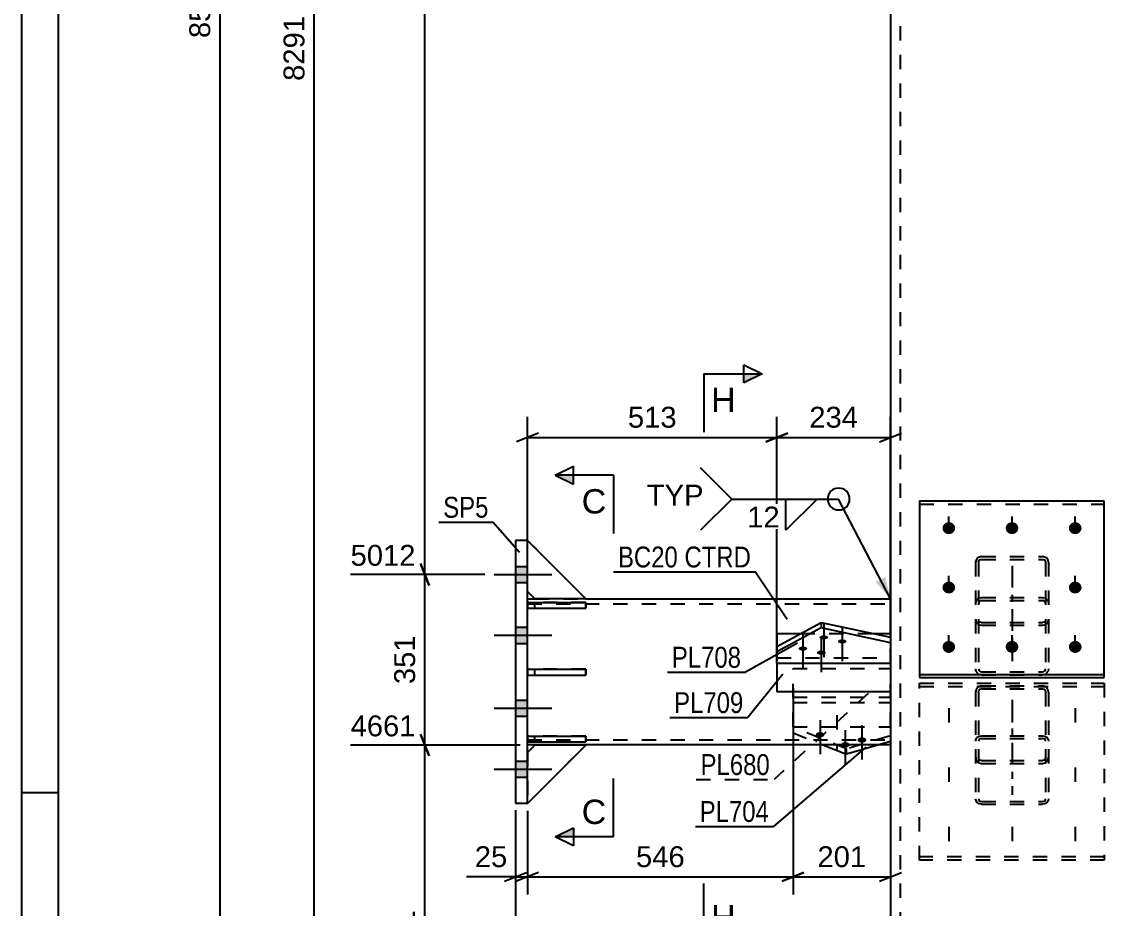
# Model space of a CAD drawing. Header units: millimetres. Extents: x -424 to 417, y -243 to 351.
# Drawn here: x -424.5 to -276, y 39.4 to 161 of the extents above; entities that cross this region are included whole.
import ezdxf

# ---------------------------------------------------------------- set-up
doc = ezdxf.new("R2010")
doc.units = ezdxf.units.MM
doc.linetypes.add('DXK_LINE_DOT2', pattern=[3.9198, 1.9599, -1.9599])
doc.linetypes.add('DXK_LINE_DOT3', pattern=[5.9187, 2.979, -0.9799, 0.9799, -0.9799])
doc.styles.add('Arial', font='ARIAL.TTF', dxfattribs={"height": 0.2})
doc.styles.add('Arial Narrow', font='ARIALN.TTF', dxfattribs={"height": 0.2})

# ---------------------------------------------------------------- blocks, each defined once
blk = doc.blocks.new('Unknown-284935898-1134')
at = {"color": 5, "linetype": 'Continuous'}
for p, q in [((-424.47, 351.23), (-424.47, -242.77)), ((-419.47, 346.23), (-419.47, -237.77)), ((-419.47, 55.23), (-424.47, 55.23))]:
    blk.add_line(p, q, dxfattribs=at)
blk = doc.blocks.new('Part-284935898-2948 - 2944')
at = {"color": 7, "linetype": 'DXK_LINE_DOT2'}
for p, q in [((-347.07, 81.33), (-355.07, 81.33)), ((-355.07, 81.33), (-355.07, 80.53)), ((-355.07, 80.53), (-347.07, 80.53)), ((-354.07, 80.53), (-354.07, 81.33)), ((-347.07, 80.53), (-347.07, 81.33))]:
    blk.add_line(p, q, dxfattribs=at)
blk = doc.blocks.new('Part-284935898-3044 - 2944')
at = {"color": 2, "linetype": 'Continuous'}
for p, q in [((-301.29, 95.27), (-301.29, 71.01)), ((-301.29, 95.27), (-275.96, 95.27)), ((-275.96, 71.01), (-275.96, 95.27)), ((-301.29, 71.46), (-275.96, 71.46)), ((-301.29, 71.01), (-275.96, 71.01))]:
    blk.add_line(p, q, dxfattribs=at)
at = {"color": 7, "linetype": 'DXK_LINE_DOT2'}
blk.add_line((-301.29, 94.81), (-275.96, 94.81), dxfattribs=at)
blk = doc.blocks.new('Bolt-284935898-2946 - 2944')
at = {"color": 1, "linetype": 'DXK_LINE_DOT2'}
for p, q in [((-297.29, 66.83), (-297.29, 64.43)), ((-288.62, 66.83), (-288.62, 64.43)), ((-279.96, 66.83), (-279.96, 64.43)), ((-297.29, 58.68), (-297.29, 56.29)), ((-279.96, 58.68), (-279.96, 56.29)), ((-297.29, 50.54), (-297.29, 48.14)), ((-288.62, 50.54), (-288.62, 48.14)), ((-279.96, 50.54), (-279.96, 48.14))]:
    blk.add_line(p, q, dxfattribs=at)
blk = doc.blocks.new('Part-284935898-2949 - 2944')
at = {"color": 7, "linetype": 'DXK_LINE_DOT2'}
for p, q in [((-347.07, 72.16), (-355.07, 72.16)), ((-355.07, 72.16), (-355.07, 71.36)), ((-355.07, 71.36), (-347.07, 71.36)), ((-354.07, 71.36), (-354.07, 72.16)), ((-347.07, 71.36), (-347.07, 72.16))]:
    blk.add_line(p, q, dxfattribs=at)
blk = doc.blocks.new('Part-284935898-2965 - 2944')
at = {"color": 2, "linetype": 'Continuous'}
for p, q in [((-355.07, 89.81), (-356.74, 89.81)), ((-356.74, 89.81), (-356.74, 53.81)), ((-355.07, 53.81), (-355.07, 89.81)), ((-356.74, 53.81), (-355.07, 53.81))]:
    blk.add_line(p, q, dxfattribs=at)
blk = doc.blocks.new('Bolt-284935898-3128 - 2944')
at = {"linetype": 'Continuous'}
for points in [[(-297.29, 90.69), (-297.47, 90.71), (-297.64, 90.76), (-297.8, 90.85), (-297.93, 90.96), (-298.04, 91.1), (-298.11, 91.26), (-298.15, 91.42), (-298.15, 91.59), (-298.11, 91.76), (-298.04, 91.92), (-297.93, 92.05), (-297.8, 92.17), (-297.64, 92.25), (-297.47, 92.31), (-297.29, 92.32), (-297.11, 92.31), (-296.94, 92.25), (-296.78, 92.17), (-296.65, 92.05), (-296.54, 91.92), (-296.47, 91.76), (-296.43, 91.59), (-296.43, 91.42), (-296.47, 91.26), (-296.54, 91.1), (-296.65, 90.96), (-296.78, 90.85), (-296.94, 90.76), (-297.11, 90.71)], [(-288.62, 90.69), (-288.8, 90.71), (-288.98, 90.76), (-289.13, 90.85), (-289.27, 90.96), (-289.37, 91.1), (-289.45, 91.26), (-289.49, 91.42), (-289.49, 91.59), (-289.45, 91.76), (-289.37, 91.92), (-289.27, 92.05), (-289.13, 92.17), (-288.98, 92.25), (-288.8, 92.31), (-288.62, 92.32), (-288.44, 92.31), (-288.27, 92.25), (-288.11, 92.17), (-287.98, 92.05), (-287.87, 91.92), (-287.8, 91.76), (-287.76, 91.59), (-287.76, 91.42), (-287.8, 91.26), (-287.87, 91.1), (-287.98, 90.96), (-288.11, 90.85), (-288.27, 90.76), (-288.44, 90.71)], [(-279.96, 90.69), (-280.14, 90.71), (-280.31, 90.76), (-280.47, 90.85), (-280.6, 90.96), (-280.71, 91.1), (-280.78, 91.26), (-280.82, 91.42), (-280.82, 91.59), (-280.78, 91.76), (-280.71, 91.92), (-280.6, 92.05), (-280.47, 92.17), (-280.31, 92.25), (-280.14, 92.31), (-279.96, 92.32), (-279.78, 92.31), (-279.6, 92.25), (-279.45, 92.17), (-279.31, 92.05), (-279.21, 91.92), (-279.13, 91.76), (-279.09, 91.59), (-279.09, 91.42), (-279.13, 91.26), (-279.21, 91.1), (-279.31, 90.96), (-279.45, 90.85), (-279.6, 90.76), (-279.78, 90.71)], [(-297.29, 82.55), (-297.47, 82.57), (-297.64, 82.62), (-297.8, 82.71), (-297.93, 82.82), (-298.04, 82.96), (-298.11, 83.11), (-298.15, 83.28), (-298.15, 83.45), (-298.11, 83.62), (-298.04, 83.77), (-297.93, 83.91), (-297.8, 84.02), (-297.64, 84.11), (-297.47, 84.16), (-297.29, 84.18), (-297.11, 84.16), (-296.94, 84.11), (-296.78, 84.02), (-296.65, 83.91), (-296.54, 83.77), (-296.47, 83.62), (-296.43, 83.45), (-296.43, 83.28), (-296.47, 83.11), (-296.54, 82.96), (-296.65, 82.82), (-296.78, 82.71), (-296.94, 82.62), (-297.11, 82.57)], [(-279.96, 82.55), (-280.14, 82.57), (-280.31, 82.62), (-280.47, 82.71), (-280.6, 82.82), (-280.71, 82.96), (-280.78, 83.11), (-280.82, 83.28), (-280.82, 83.45), (-280.78, 83.62), (-280.71, 83.77), (-280.6, 83.91), (-280.47, 84.02), (-280.31, 84.11), (-280.14, 84.16), (-279.96, 84.18), (-279.78, 84.16), (-279.6, 84.11), (-279.45, 84.02), (-279.31, 83.91), (-279.21, 83.77), (-279.13, 83.62), (-279.09, 83.45), (-279.09, 83.28), (-279.13, 83.11), (-279.21, 82.96), (-279.31, 82.82), (-279.45, 82.71), (-279.6, 82.62), (-279.78, 82.57)], [(-297.29, 74.41), (-297.47, 74.42), (-297.64, 74.48), (-297.8, 74.56), (-297.93, 74.68), (-298.04, 74.81), (-298.11, 74.97), (-298.15, 75.14), (-298.15, 75.31), (-298.11, 75.47), (-298.04, 75.63), (-297.93, 75.77), (-297.8, 75.88), (-297.64, 75.96), (-297.47, 76.02), (-297.29, 76.04), (-297.11, 76.02), (-296.94, 75.96), (-296.78, 75.88), (-296.65, 75.77), (-296.54, 75.63), (-296.47, 75.47), (-296.43, 75.31), (-296.43, 75.14), (-296.47, 74.97), (-296.54, 74.81), (-296.65, 74.68), (-296.78, 74.56), (-296.94, 74.48), (-297.11, 74.42)], [(-288.62, 74.41), (-288.8, 74.42), (-288.98, 74.48), (-289.13, 74.56), (-289.27, 74.68), (-289.37, 74.81), (-289.45, 74.97), (-289.49, 75.14), (-289.49, 75.31), (-289.45, 75.47), (-289.37, 75.63), (-289.27, 75.77), (-289.13, 75.88), (-288.98, 75.96), (-288.8, 76.02), (-288.62, 76.04), (-288.44, 76.02), (-288.27, 75.96), (-288.11, 75.88), (-287.98, 75.77), (-287.87, 75.63), (-287.8, 75.47), (-287.76, 75.31), (-287.76, 75.14), (-287.8, 74.97), (-287.87, 74.81), (-287.98, 74.68), (-288.11, 74.56), (-288.27, 74.48), (-288.44, 74.42)], [(-279.96, 74.41), (-280.14, 74.42), (-280.31, 74.48), (-280.47, 74.56), (-280.6, 74.68), (-280.71, 74.81), (-280.78, 74.97), (-280.82, 75.14), (-280.82, 75.31), (-280.78, 75.47), (-280.71, 75.63), (-280.6, 75.77), (-280.47, 75.88), (-280.31, 75.96), (-280.14, 76.02), (-279.96, 76.04), (-279.78, 76.02), (-279.6, 75.96), (-279.45, 75.88), (-279.31, 75.77), (-279.21, 75.63), (-279.13, 75.47), (-279.09, 75.31), (-279.09, 75.14), (-279.13, 74.97), (-279.21, 74.81), (-279.31, 74.68), (-279.45, 74.56), (-279.6, 74.48), (-279.78, 74.42)]]:
    blk.add_hatch(color=1, dxfattribs=at).paths.add_polyline_path(points)
at = {"color": 1, "linetype": 'Continuous'}
for p, q in [((-297.29, 90.71), (-297.29, 93.1)), ((-288.62, 90.71), (-288.62, 93.1)), ((-279.96, 90.71), (-279.96, 93.1)), ((-297.29, 82.57), (-297.29, 84.96)), ((-279.96, 82.57), (-279.96, 84.96)), ((-297.29, 74.42), (-297.29, 76.82)), ((-288.62, 74.42), (-288.62, 76.82)), ((-279.96, 74.42), (-279.96, 76.82))]:
    blk.add_line(p, q, dxfattribs=at)
blk = doc.blocks.new('Part-284935898-3043 - 2944')
at = {"color": 7, "linetype": 'DXK_LINE_DOT2'}
for p, q in [((-301.29, 45.98), (-301.29, 70.24)), ((-301.29, 70.24), (-275.96, 70.24)), ((-275.96, 70.24), (-275.96, 45.98)), ((-301.29, 69.79), (-275.96, 69.79)), ((-275.96, 46.44), (-301.29, 46.44)), ((-275.96, 45.98), (-301.29, 45.98))]:
    blk.add_line(p, q, dxfattribs=at)
blk = doc.blocks.new('Part-284935898-3047 - 2944')
at = {"color": 7, "linetype": 'DXK_LINE_DOT2'}
for p, q in [((-293.56, 87.14), (-293.62, 86.86)), ((-293.62, 86.86), (-293.62, 72.22)), ((-293.39, 87.39), (-293.56, 87.14)), ((-293.13, 87.55), (-293.39, 87.39)), ((-293.22, 86.86), (-293.19, 87)), ((-293.22, 86.86), (-293.22, 72.22)), ((-293.19, 87), (-293.11, 87.12)), ((-292.82, 87.61), (-293.13, 87.55)), ((-293.11, 87.12), (-292.98, 87.2)), ((-292.98, 87.2), (-292.82, 87.23)), ((-292.82, 87.61), (-284.42, 87.61)), ((-292.82, 87.23), (-284.42, 87.23)), ((-284.12, 87.55), (-284.42, 87.61)), ((-284.42, 87.23), (-284.27, 87.2)), ((-284.27, 87.2), (-284.14, 87.12)), ((-284.14, 87.12), (-284.05, 87)), ((-283.86, 87.39), (-284.12, 87.55)), ((-284.05, 87), (-284.02, 86.86)), ((-284.02, 86.86), (-284.02, 72.22)), ((-283.68, 87.14), (-283.86, 87.39)), ((-283.62, 86.86), (-283.68, 87.14)), ((-283.62, 86.86), (-283.62, 72.22)), ((-293.13, 81.95), (-292.82, 82.01)), ((-292.82, 82.01), (-284.42, 82.01)), ((-284.42, 82.01), (-284.12, 81.95)), ((-293.62, 81.16), (-293.56, 81.49)), ((-293.19, 81.32), (-293.22, 81.16)), ((-293.11, 81.46), (-293.19, 81.32)), ((-292.98, 81.55), (-293.11, 81.46)), ((-292.82, 81.59), (-292.98, 81.55)), ((-292.82, 81.59), (-284.42, 81.59)), ((-284.27, 81.55), (-284.42, 81.59)), ((-284.14, 81.46), (-284.27, 81.55)), ((-284.05, 81.32), (-284.14, 81.46)), ((-284.02, 81.16), (-284.05, 81.32)), ((-283.68, 81.49), (-283.62, 81.16)), ((-293.62, 78.96), (-293.56, 78.67)), ((-293.19, 78.82), (-293.22, 78.96)), ((-293.11, 78.7), (-293.19, 78.82)), ((-284.05, 78.82), (-284.14, 78.7)), ((-284.02, 78.96), (-284.05, 78.82)), ((-283.68, 78.67), (-283.62, 78.96)), ((-293.56, 78.67), (-293.39, 78.43)), ((-293.39, 78.43), (-293.13, 78.27)), ((-293.13, 78.27), (-292.82, 78.21)), ((-292.98, 78.61), (-293.11, 78.7)), ((-292.82, 78.59), (-292.98, 78.61)), ((-292.82, 78.59), (-284.42, 78.59)), ((-292.82, 78.21), (-284.42, 78.21)), ((-284.27, 78.61), (-284.42, 78.59)), ((-284.42, 78.21), (-284.12, 78.27)), ((-284.14, 78.7), (-284.27, 78.61)), ((-284.12, 78.27), (-283.86, 78.43)), ((-283.86, 78.43), (-283.68, 78.67)), ((-293.56, 71.9), (-293.62, 72.22)), ((-293.22, 72.22), (-293.19, 72.06)), ((-293.19, 72.06), (-293.11, 71.92)), ((-292.82, 71.37), (-293.13, 71.43)), ((-293.11, 71.92), (-292.98, 71.83)), ((-292.98, 71.83), (-292.82, 71.8)), ((-292.82, 71.8), (-284.42, 71.8)), ((-292.82, 71.37), (-284.42, 71.37)), ((-284.42, 71.8), (-284.27, 71.83)), ((-284.12, 71.43), (-284.42, 71.37)), ((-284.27, 71.83), (-284.14, 71.92)), ((-284.14, 71.92), (-284.05, 72.06)), ((-284.05, 72.06), (-284.02, 72.22)), ((-283.62, 72.22), (-283.68, 71.9))]:
    blk.add_line(p, q, dxfattribs=at)
at = {"color": 7, "linetype": 'DXK_LINE_DOT3'}
blk.add_line((-288.62, 86.33), (-288.62, 73.27), dxfattribs=at)
at = {"color": 7, "linetype": 'DXK_LINE_DOT2'}
for centre, start, end in [((-292.79, 81.19), 114.32, 159.2417), ((-284.46, 81.19), 20.7583, 65.6801), ((-292.79, 72.19), 200.7583, 245.6801), ((-284.46, 72.19), 294.32, 339.2417)]:
    blk.add_arc(centre, 0.827, start, end, dxfattribs=at)
blk = doc.blocks.new('Part-284935898-3131 - 2944')
at = {"color": 7, "linetype": 'DXK_LINE_DOT2'}
for p, q in [((-303.96, 305.38), (-303.96, 32.65)), ((-305.29, 76.54), (-305.29, 75.31))]:
    blk.add_line(p, q, dxfattribs=at)
at = {"color": 2, "linetype": 'Continuous'}
for p, q in [((-305.29, 298.78), (-305.29, 76.54)), ((-305.29, 75.31), (-305.29, 32.65))]:
    blk.add_line(p, q, dxfattribs=at)
blk = doc.blocks.new('Part-284935898-3109 - 2944')
at = {"color": 2, "linetype": 'Continuous'}
for p, q in [((-355.07, 81.81), (-354.07, 81.81)), ((-347.07, 81.81), (-305.29, 81.81)), ((-305.29, 61.81), (-355.07, 61.81))]:
    blk.add_line(p, q, dxfattribs=at)
at = {"color": 7, "linetype": 'DXK_LINE_DOT2'}
for p, q in [((-355.07, 61.81), (-355.07, 81.81)), ((-354.07, 81.81), (-347.07, 81.81)), ((-305.29, 81.81), (-305.29, 61.81)), ((-355.07, 81.14), (-305.29, 81.14)), ((-355.07, 62.47), (-305.29, 62.47))]:
    blk.add_line(p, q, dxfattribs=at)
blk = doc.blocks.new('Part-284935898-3066 - 2944')
at = {"color": 7, "linetype": 'DXK_LINE_DOT2'}
for p, q in [((-292.82, 69.88), (-293.13, 69.81)), ((-292.82, 69.88), (-284.42, 69.88)), ((-284.12, 69.81), (-284.42, 69.88)), ((-293.56, 69.35), (-293.62, 69.03)), ((-293.62, 69.03), (-293.62, 54.39)), ((-293.22, 69.03), (-293.19, 69.19)), ((-293.22, 69.03), (-293.22, 54.39)), ((-293.19, 69.19), (-293.11, 69.33)), ((-293.11, 69.33), (-292.98, 69.42)), ((-292.98, 69.42), (-292.82, 69.45)), ((-292.82, 69.45), (-284.42, 69.45)), ((-284.42, 69.45), (-284.27, 69.42)), ((-284.27, 69.42), (-284.14, 69.33)), ((-284.14, 69.33), (-284.05, 69.19)), ((-284.05, 69.19), (-284.02, 69.03)), ((-284.02, 69.03), (-284.02, 54.39)), ((-283.62, 69.03), (-283.68, 69.35)), ((-283.62, 69.03), (-283.62, 54.39)), ((-293.62, 62.29), (-293.56, 62.57)), ((-293.56, 62.57), (-293.39, 62.82)), ((-293.39, 62.82), (-293.13, 62.98)), ((-293.19, 62.43), (-293.22, 62.29)), ((-293.11, 62.55), (-293.19, 62.43)), ((-293.13, 62.98), (-292.82, 63.04)), ((-292.98, 62.63), (-293.11, 62.55)), ((-292.82, 62.66), (-292.98, 62.63)), ((-292.82, 63.04), (-284.42, 63.04)), ((-292.82, 62.66), (-284.42, 62.66)), ((-284.42, 63.04), (-284.12, 62.98)), ((-284.27, 62.63), (-284.42, 62.66)), ((-284.14, 62.55), (-284.27, 62.63)), ((-284.05, 62.43), (-284.14, 62.55)), ((-284.12, 62.98), (-283.86, 62.82)), ((-284.02, 62.29), (-284.05, 62.43)), ((-283.86, 62.82), (-283.68, 62.57)), ((-283.68, 62.57), (-283.62, 62.29)), ((-293.62, 60.09), (-293.56, 59.76)), ((-293.19, 59.93), (-293.22, 60.09)), ((-293.11, 59.79), (-293.19, 59.93)), ((-292.98, 59.7), (-293.11, 59.79)), ((-292.82, 59.66), (-292.98, 59.7)), ((-292.82, 59.66), (-284.42, 59.66)), ((-284.27, 59.7), (-284.42, 59.66)), ((-284.14, 59.79), (-284.27, 59.7)), ((-284.05, 59.93), (-284.14, 59.79)), ((-284.02, 60.09), (-284.05, 59.93)), ((-283.68, 59.76), (-283.62, 60.09)), ((-293.13, 59.3), (-292.82, 59.24)), ((-292.82, 59.24), (-284.42, 59.24)), ((-284.42, 59.24), (-284.12, 59.3)), ((-293.56, 54.11), (-293.62, 54.39)), ((-293.39, 53.86), (-293.56, 54.11)), ((-293.13, 53.7), (-293.39, 53.86)), ((-293.22, 54.39), (-293.19, 54.25)), ((-293.19, 54.25), (-293.11, 54.13)), ((-292.82, 53.64), (-293.13, 53.7)), ((-293.11, 54.13), (-292.98, 54.05)), ((-292.98, 54.05), (-292.82, 54.02)), ((-292.82, 54.02), (-284.42, 54.02)), ((-292.82, 53.64), (-284.42, 53.64)), ((-284.42, 54.02), (-284.27, 54.05)), ((-284.12, 53.7), (-284.42, 53.64)), ((-284.27, 54.05), (-284.14, 54.13)), ((-284.14, 54.13), (-284.05, 54.25)), ((-283.86, 53.86), (-284.12, 53.7)), ((-284.05, 54.25), (-284.02, 54.39)), ((-283.68, 54.11), (-283.86, 53.86)), ((-283.62, 54.39), (-283.68, 54.11))]:
    blk.add_line(p, q, dxfattribs=at)
at = {"color": 7, "linetype": 'DXK_LINE_DOT3'}
blk.add_line((-288.62, 67.98), (-288.62, 54.92), dxfattribs=at)
at = {"color": 7, "linetype": 'DXK_LINE_DOT2'}
for centre, start, end in [((-292.79, 69.06), 114.32, 159.2417), ((-284.46, 69.06), 20.7584, 65.6801), ((-292.79, 60.06), 200.7584, 245.6801), ((-284.46, 60.06), 294.32, 339.2417)]:
    blk.add_arc(centre, 0.827, start, end, dxfattribs=at)
blk = doc.blocks.new('Part-284935898-3118 - 2944')
at = {"color": 2, "linetype": 'Continuous'}
for p, q in [((-320.89, 75.3), (-314.81, 78.57)), ((-314.81, 77.82), (-320.89, 74.55)), ((-314.81, 78.57), (-305.29, 76.54)), ((-314.81, 78.57), (-314.81, 77.82)), ((-305.29, 75.79), (-314.81, 77.82)), ((-305.29, 76.54), (-305.29, 75.31)), ((-320.89, 72.99), (-320.89, 75.3)), ((-320.89, 72.99), (-305.29, 72.99))]:
    blk.add_line(p, q, dxfattribs=at)
at = {"color": 7, "linetype": 'DXK_LINE_DOT2'}
for p, q in [((-305.29, 72.99), (-305.29, 75.79)), ((-320.89, 73.74), (-305.29, 73.74))]:
    blk.add_line(p, q, dxfattribs=at)
blk = doc.blocks.new('Bolt-284935898-3142 - 2944')
at = {"linetype": 'Continuous'}
for points in [[(-356.74, 86.24), (-356.74, 84.04), (-355.07, 84.04), (-355.07, 86.24)], [(-356.74, 86.24), (-356.74, 84.04), (-355.07, 84.04), (-355.07, 86.24)], [(-356.74, 86.24), (-356.74, 84.04), (-355.07, 84.04), (-355.07, 86.24)], [(-356.74, 77.91), (-356.74, 75.71), (-355.07, 75.71), (-355.07, 77.91)], [(-356.74, 77.91), (-356.74, 75.71), (-355.07, 75.71), (-355.07, 77.91)], [(-356.74, 67.91), (-356.74, 65.71), (-355.07, 65.71), (-355.07, 67.91)], [(-356.74, 67.91), (-356.74, 65.71), (-355.07, 65.71), (-355.07, 67.91)], [(-356.74, 59.57), (-356.74, 57.37), (-355.07, 57.37), (-355.07, 59.57)], [(-356.74, 59.57), (-356.74, 57.37), (-355.07, 57.37), (-355.07, 59.57)], [(-356.74, 59.57), (-356.74, 57.37), (-355.07, 57.37), (-355.07, 59.57)]]:
    blk.add_hatch(color=1, dxfattribs=at).paths.add_polyline_path(points)
at = {"color": 1, "linetype": 'Continuous'}
for p, q in [((-356.74, 86.24), (-355.07, 86.24)), ((-356.74, 86.24), (-355.07, 86.24)), ((-356.74, 86.24), (-355.07, 86.24)), ((-359.67, 85.14), (-351.74, 85.14)), ((-359.67, 85.14), (-351.74, 85.14)), ((-359.67, 85.14), (-351.74, 85.14)), ((-356.74, 84.04), (-355.07, 84.04)), ((-356.74, 84.04), (-355.07, 84.04)), ((-356.74, 84.04), (-355.07, 84.04)), ((-356.74, 77.91), (-355.07, 77.91)), ((-356.74, 77.91), (-355.07, 77.91)), ((-359.67, 76.81), (-351.74, 76.81)), ((-359.67, 76.81), (-351.74, 76.81)), ((-356.74, 75.71), (-355.07, 75.71)), ((-356.74, 75.71), (-355.07, 75.71)), ((-356.74, 67.91), (-355.07, 67.91)), ((-356.74, 67.91), (-355.07, 67.91)), ((-359.67, 66.81), (-351.74, 66.81)), ((-359.67, 66.81), (-351.74, 66.81)), ((-356.74, 65.71), (-355.07, 65.71)), ((-356.74, 65.71), (-355.07, 65.71)), ((-356.74, 59.57), (-355.07, 59.57)), ((-356.74, 59.57), (-355.07, 59.57)), ((-356.74, 59.57), (-355.07, 59.57)), ((-359.67, 58.47), (-351.74, 58.47)), ((-359.67, 58.47), (-351.74, 58.47)), ((-359.67, 58.47), (-351.74, 58.47)), ((-356.74, 57.37), (-355.07, 57.37)), ((-356.74, 57.37), (-355.07, 57.37)), ((-356.74, 57.37), (-355.07, 57.37))]:
    blk.add_line(p, q, dxfattribs=at)
blk = doc.blocks.new('Part-284935898-3146 - 2944')
at = {"color": 7, "linetype": 'DXK_LINE_DOT2'}
for p, q in [((-318.66, 68.33), (-305.29, 68.33)), ((-318.66, 68.33), (-318.66, 63.44)), ((-305.29, 68.33), (-305.29, 62.27)), ((-318.66, 67.58), (-305.29, 67.58)), ((-311.32, 61.24), (-318.66, 64.19)), ((-318.66, 63.44), (-314.59, 61.81)), ((-305.29, 63.02), (-311.32, 61.24)), ((-311.32, 60.49), (-311.32, 61.24)), ((-305.29, 62.27), (-306.87, 61.81))]:
    blk.add_line(p, q, dxfattribs=at)
at = {"color": 2, "linetype": 'Continuous'}
for p in [(-314.59, 61.81), (-306.87, 61.81)]:
    blk.add_line(p, (-311.32, 60.49), dxfattribs=at)
blk = doc.blocks.new('Part-284935898-3159 - 2944')
at = {"color": 7, "linetype": 'DXK_LINE_DOT2'}
for p, q in [((-355.07, 82.81), (-355.07, 89.81)), ((-355.07, 89.81), (-347.07, 81.81)), ((-354.07, 81.81), (-355.07, 82.81)), ((-347.07, 81.81), (-354.07, 81.81))]:
    blk.add_line(p, q, dxfattribs=at)
blk = doc.blocks.new('Part-284935898-3160 - 2944')
at = {"color": 2, "linetype": 'Continuous'}
for p, q in [((-355.07, 89.81), (-347.07, 81.81)), ((-354.07, 81.81), (-355.07, 82.81)), ((-347.07, 81.81), (-354.07, 81.81))]:
    blk.add_line(p, q, dxfattribs=at)
at = {"color": 7, "linetype": 'DXK_LINE_DOT2'}
blk.add_line((-355.07, 82.81), (-355.07, 89.81), dxfattribs=at)
blk = doc.blocks.new('Part-284935898-3161 - 2944')
at = {"color": 7, "linetype": 'DXK_LINE_DOT2'}
for p, q in [((-354.07, 61.76), (-355.07, 60.76)), ((-355.07, 53.76), (-347.07, 61.76)), ((-347.07, 61.76), (-354.07, 61.76)), ((-355.07, 60.76), (-355.07, 53.76))]:
    blk.add_line(p, q, dxfattribs=at)
blk = doc.blocks.new('Part-284935898-3162 - 2944')
at = {"color": 2, "linetype": 'Continuous'}
for p, q in [((-354.07, 61.76), (-355.07, 60.76)), ((-355.07, 53.76), (-347.07, 61.76)), ((-347.07, 61.76), (-354.07, 61.76)), ((-355.07, 53.81), (-355.07, 53.76))]:
    blk.add_line(p, q, dxfattribs=at)
at = {"color": 7, "linetype": 'DXK_LINE_DOT2'}
blk.add_line((-355.07, 53.76), (-355.07, 60.76), dxfattribs=at)
blk = doc.blocks.new('Part-284935898-3163 - 2944')
at = {"color": 2, "linetype": 'Continuous'}
for p, q in [((-355.07, 63), (-347.07, 63)), ((-355.07, 63), (-355.07, 62.2)), ((-347.07, 63), (-347.07, 62.2)), ((-355.07, 62.2), (-347.07, 62.2))]:
    blk.add_line(p, q, dxfattribs=at)
at = {"color": 7, "linetype": 'DXK_LINE_DOT2'}
blk.add_line((-354.07, 62.2), (-354.07, 63), dxfattribs=at)
blk = doc.blocks.new('Part-284935898-3164 - 2944')
at = {"color": 2, "linetype": 'Continuous'}
for p, q in [((-355.07, 81.33), (-347.07, 81.33)), ((-355.07, 81.33), (-355.07, 80.53)), ((-355.07, 80.53), (-347.07, 80.53)), ((-347.07, 81.33), (-347.07, 80.53))]:
    blk.add_line(p, q, dxfattribs=at)
at = {"color": 7, "linetype": 'DXK_LINE_DOT2'}
blk.add_line((-354.07, 80.53), (-354.07, 81.33), dxfattribs=at)
blk = doc.blocks.new('Part-284935898-3165 - 2944')
at = {"color": 2, "linetype": 'Continuous'}
for p, q in [((-355.07, 72.16), (-347.07, 72.16)), ((-355.07, 72.16), (-355.07, 71.36)), ((-355.07, 71.36), (-347.07, 71.36)), ((-347.07, 72.16), (-347.07, 71.36))]:
    blk.add_line(p, q, dxfattribs=at)
at = {"color": 7, "linetype": 'DXK_LINE_DOT2'}
blk.add_line((-354.07, 71.36), (-354.07, 72.16), dxfattribs=at)
blk = doc.blocks.new('Part-284935898-3166 - 2944')
at = {"color": 7, "linetype": 'DXK_LINE_DOT2'}
for p, q in [((-347.07, 63), (-355.07, 63)), ((-355.07, 63), (-355.07, 62.2)), ((-354.07, 62.2), (-354.07, 63)), ((-347.07, 62.2), (-347.07, 63)), ((-355.07, 62.2), (-347.07, 62.2))]:
    blk.add_line(p, q, dxfattribs=at)
blk = doc.blocks.new('Bolt-284935898-3181 - 2944')
at = {"linetype": 'Continuous'}
for points in [[(-314.45, 76.8), (-314.33, 76.8), (-314.21, 76.78), (-314.1, 76.75), (-314, 76.71), (-313.93, 76.66), (-313.88, 76.61), (-313.85, 76.55), (-313.85, 76.5), (-313.88, 76.44), (-313.93, 76.39), (-314, 76.34), (-314.1, 76.3), (-314.21, 76.27), (-314.33, 76.25), (-314.45, 76.25), (-314.58, 76.25), (-314.69, 76.27), (-314.8, 76.3), (-314.9, 76.34), (-314.97, 76.39), (-315.02, 76.44), (-315.05, 76.5), (-315.05, 76.55), (-315.02, 76.61), (-314.97, 76.66), (-314.9, 76.71), (-314.8, 76.75), (-314.69, 76.78), (-314.58, 76.8)], [(-311.92, 76.25), (-311.79, 76.25), (-311.67, 76.23), (-311.57, 76.2), (-311.47, 76.16), (-311.4, 76.11), (-311.35, 76.06), (-311.32, 76), (-311.32, 75.95), (-311.35, 75.89), (-311.4, 75.84), (-311.47, 75.79), (-311.57, 75.75), (-311.67, 75.72), (-311.79, 75.7), (-311.92, 75.7), (-312.04, 75.7), (-312.16, 75.72), (-312.27, 75.75), (-312.36, 75.79), (-312.44, 75.84), (-312.49, 75.89), (-312.51, 75.95), (-312.51, 76), (-312.49, 76.06), (-312.44, 76.11), (-312.36, 76.16), (-312.27, 76.2), (-312.16, 76.23), (-312.04, 76.25)], [(-317.31, 75.27), (-317.18, 75.26), (-317.07, 75.25), (-316.96, 75.22), (-316.86, 75.18), (-316.79, 75.13), (-316.74, 75.07), (-316.71, 75.02), (-316.71, 74.96), (-316.74, 74.9), (-316.79, 74.84), (-316.86, 74.8), (-316.96, 74.76), (-317.07, 74.73), (-317.18, 74.71), (-317.31, 74.7), (-317.43, 74.71), (-317.55, 74.73), (-317.66, 74.76), (-317.76, 74.8), (-317.83, 74.84), (-317.88, 74.9), (-317.91, 74.96), (-317.91, 75.02), (-317.88, 75.07), (-317.83, 75.13), (-317.76, 75.18), (-317.66, 75.22), (-317.55, 75.25), (-317.43, 75.26)], [(-314.78, 74.72), (-314.65, 74.72), (-314.53, 74.7), (-314.42, 74.67), (-314.33, 74.63), (-314.26, 74.58), (-314.21, 74.52), (-314.18, 74.47), (-314.18, 74.41), (-314.21, 74.35), (-314.26, 74.29), (-314.33, 74.24), (-314.42, 74.2), (-314.53, 74.17), (-314.65, 74.15), (-314.78, 74.15), (-314.9, 74.15), (-315.02, 74.17), (-315.13, 74.2), (-315.22, 74.24), (-315.3, 74.29), (-315.35, 74.35), (-315.37, 74.41), (-315.37, 74.47), (-315.35, 74.52), (-315.3, 74.58), (-315.22, 74.63), (-315.13, 74.67), (-315.02, 74.7), (-314.9, 74.72)]]:
    blk.add_hatch(color=1, dxfattribs=at).paths.add_polyline_path(points)
at = {"color": 1, "linetype": 'Continuous'}
for p, q in [((-314.45, 78.53), (-314.45, 73.83)), ((-311.92, 77.98), (-311.92, 73.28)), ((-317.31, 76.99), (-317.31, 72.29)), ((-314.78, 76.44), (-314.78, 71.74))]:
    blk.add_line(p, q, dxfattribs=at)
blk = doc.blocks.new('Part-284935898-6392 - 2944')
at = {"color": 2, "linetype": 'Continuous'}
for p, q in [((-320.89, 77.05), (-317.63, 77.05)), ((-320.89, 77.05), (-320.89, 75.3)), ((-307.7, 77.05), (-305.29, 77.05)), ((-320.89, 72.99), (-320.89, 69.05)), ((-305.29, 69.05), (-320.89, 69.05))]:
    blk.add_line(p, q, dxfattribs=at)
at = {"color": 7, "linetype": 'DXK_LINE_DOT2'}
for p, q in [((-317.63, 77.05), (-307.7, 77.05)), ((-305.29, 77.05), (-305.29, 69.05)), ((-320.89, 75.3), (-320.89, 72.99))]:
    blk.add_line(p, q, dxfattribs=at)
blk = doc.blocks.new('Bolt-284935898-3210 - 2944')
at = {"linetype": 'Continuous'}
for points in [[(-314.94, 63.54), (-314.82, 63.53), (-314.7, 63.51), (-314.59, 63.47), (-314.5, 63.42), (-314.42, 63.36), (-314.37, 63.29), (-314.35, 63.22), (-314.35, 63.14), (-314.37, 63.07), (-314.42, 63), (-314.5, 62.94), (-314.59, 62.89), (-314.7, 62.85), (-314.82, 62.83), (-314.94, 62.82), (-315.07, 62.83), (-315.19, 62.85), (-315.3, 62.89), (-315.39, 62.94), (-315.46, 63), (-315.51, 63.07), (-315.54, 63.14), (-315.54, 63.22), (-315.51, 63.29), (-315.46, 63.36), (-315.39, 63.42), (-315.3, 63.47), (-315.19, 63.51), (-315.07, 63.53)], [(-309.2, 62.82), (-309.08, 62.81), (-308.96, 62.79), (-308.85, 62.75), (-308.76, 62.7), (-308.68, 62.64), (-308.63, 62.57), (-308.6, 62.49), (-308.6, 62.42), (-308.63, 62.34), (-308.68, 62.27), (-308.76, 62.21), (-308.85, 62.16), (-308.96, 62.12), (-309.08, 62.1), (-309.2, 62.09), (-309.33, 62.1), (-309.45, 62.12), (-309.55, 62.16), (-309.65, 62.21), (-309.72, 62.27), (-309.77, 62.34), (-309.8, 62.42), (-309.8, 62.49), (-309.77, 62.57), (-309.72, 62.64), (-309.65, 62.7), (-309.55, 62.75), (-309.45, 62.79), (-309.33, 62.81)], [(-311.49, 62.16), (-311.36, 62.15), (-311.24, 62.13), (-311.13, 62.09), (-311.04, 62.04), (-310.97, 61.97), (-310.91, 61.9), (-310.89, 61.83), (-310.89, 61.75), (-310.91, 61.68), (-310.97, 61.61), (-311.04, 61.54), (-311.13, 61.49), (-311.24, 61.45), (-311.36, 61.43), (-311.49, 61.42), (-311.61, 61.43), (-311.73, 61.45), (-311.84, 61.49), (-311.93, 61.54), (-312, 61.61), (-312.06, 61.68), (-312.08, 61.75), (-312.08, 61.83), (-312.06, 61.9), (-312, 61.97), (-311.93, 62.04), (-311.84, 62.09), (-311.73, 62.13), (-311.61, 62.15)]]:
    blk.add_hatch(color=1, dxfattribs=at).paths.add_polyline_path(points)
at = {"color": 1, "linetype": 'DXK_LINE_DOT2'}
blk.add_line((-312.66, 65.85), (-312.66, 61.15), dxfattribs=at)
at = {"color": 1, "linetype": 'Continuous'}
for p, q in [((-314.94, 65.18), (-314.94, 60.49)), ((-309.2, 64.46), (-309.2, 59.76)), ((-311.49, 63.79), (-311.49, 59.1))]:
    blk.add_line(p, q, dxfattribs=at)
blk = doc.blocks.new('Part-284935898-6412 - 2944')
at = {"color": 7, "linetype": 'DXK_LINE_DOT2'}
for p, q in [((-318.66, 64.27), (-318.66, 72.27)), ((-318.66, 72.27), (-305.29, 72.27)), ((-305.29, 64.27), (-305.29, 72.27)), ((-318.66, 64.27), (-305.29, 64.27))]:
    blk.add_line(p, q, dxfattribs=at)
blk = doc.blocks.new('StraightDimension-284935898-3500 - 2944')
at = {"color": 7, "linetype": 'Continuous'}
blk.add_line((-397.25, 7.55), (-397.25, 318.8), dxfattribs=at)
at = {"color": 0}
blk.add_wipeout([(-398, 168.22), (-402.2, 168.22), (-402.2, 158.12), (-398, 158.12)], dxfattribs=at)
at = {"color": 3, "style": 'Arial'}
blk.add_text('8517', height=2.865, rotation=90.0002, dxfattribs=at).set_placement((-398.6, 158.72))
blk = doc.blocks.new('StraightDimension-284935898-3507 - 2944')
at = {"color": 7, "linetype": 'Continuous'}
blk.add_line((-384.33, 9.21), (-384.33, 305.38), dxfattribs=at)
at = {"color": 0}
blk.add_wipeout([(-385.08, 162.34), (-389.28, 162.34), (-389.28, 152.25), (-385.08, 152.25)], dxfattribs=at)
at = {"color": 3, "style": 'Arial'}
blk.add_text('8291', height=2.865, rotation=90.0002, dxfattribs=at).set_placement((-385.68, 152.85))
blk = doc.blocks.new('StraightDimension-284935898-10295 - 2944')
at = {"color": 7, "linetype": 'Continuous'}
for p, q in [((-356.74, 52.81), (-356.74, 41.27)), ((-355.07, 52.76), (-355.07, 41.27)), ((-356.74, 43.67), (-363.43, 43.67)), ((-356.74, 43.67), (-363.43, 43.67)), ((-358.24, 43.07), (-355.24, 44.27)), ((-356.74, 43.67), (-355.07, 43.67)), ((-353.57, 44.27), (-356.57, 43.07))]:
    blk.add_line(p, q, dxfattribs=at)
at = {"color": 0}
blk.add_wipeout([(-357.26, 44.42), (-357.26, 48.62), (-362.91, 48.62), (-362.91, 44.42)], dxfattribs=at)
at = {"color": 3, "style": 'Arial'}
blk.add_text('25', height=2.865, dxfattribs=at).set_placement((-362.31, 45.02))
blk = doc.blocks.new('StraightDimension-284935898-3220 - 2944')
at = {"color": 7, "linetype": 'Continuous'}
blk.add_line((-356.74, 52.85), (-356.74, -27.76), dxfattribs=at)
blk = doc.blocks.new('StraightDimension-284935898-3249 - 2944')
at = {"color": 7, "linetype": 'Continuous'}
for p, q in [((-368.55, 60.26), (-369.75, 63.26)), ((-356.07, 61.76), (-379.35, 61.76)), ((-369.15, 7.55), (-369.15, 61.76)), ((-369.75, 9.05), (-368.55, 6.05)), ((-316.29, 7.55), (-372.68, 7.55))]:
    blk.add_line(p, q, dxfattribs=at)
at = {"color": 0}
blk.add_wipeout([(-369.9, 39.7), (-374.1, 39.7), (-374.1, 29.61), (-369.9, 29.61)], dxfattribs=at)
at = {"color": 3, "style": 'Arial'}
blk.add_text('4661', height=2.865, rotation=90.0002, dxfattribs=at).set_placement((-370.5, 30.21))
at = {"color": 0, "linetype": 'Continuous'}
for points in [[(-369.85, 62.36), (-369.85, 66.56), (-379.95, 66.56), (-379.95, 62.36)], [(-369.85, 8.15), (-369.85, 12.35), (-373.28, 12.35), (-373.28, 8.15)]]:
    blk.add_wipeout(points, dxfattribs=at)
at = {"color": 3, "linetype": 'Continuous', "style": 'Arial'}
for s, height, p in [('4661', 2.865, (-379.35, 62.96)), ('0', 2.87, (-372.68, 8.75))]:
    blk.add_text(s, height=height, dxfattribs=at).set_placement(p)
blk = doc.blocks.new('StraightDimension-284935898-3258 - 2944')
at = {"color": 7, "linetype": 'Continuous'}
for p, q in [((-369.15, 85.15), (-369.15, 281.14)), ((-369.75, 86.65), (-368.55, 83.65)), ((-360.95, 85.15), (-379.35, 85.15))]:
    blk.add_line(p, q, dxfattribs=at)
blk = doc.blocks.new('StraightDimension-284935898-3267 - 2944')
at = {"color": 7, "linetype": 'Continuous'}
for p, q in [((-368.55, 83.65), (-369.75, 86.65)), ((-360.95, 85.15), (-379.35, 85.15)), ((-369.15, 61.76), (-369.15, 85.15)), ((-369.75, 63.26), (-368.55, 60.26)), ((-356.07, 61.76), (-379.35, 61.76))]:
    blk.add_line(p, q, dxfattribs=at)
at = {"color": 0}
blk.add_wipeout([(-369.9, 77.39), (-374.1, 77.39), (-374.1, 69.52), (-369.9, 69.52)], dxfattribs=at)
at = {"color": 3, "style": 'Arial'}
blk.add_text('351', height=2.865, rotation=90.0002, dxfattribs=at).set_placement((-370.5, 70.12))
at = {"color": 0, "linetype": 'Continuous'}
blk.add_wipeout([(-369.85, 85.75), (-369.85, 89.95), (-379.95, 89.95), (-379.95, 85.75)], dxfattribs=at)
at = {"color": 3, "linetype": 'Continuous', "style": 'Arial'}
blk.add_text('5012', height=2.865, dxfattribs=at).set_placement((-379.35, 86.35))
blk = doc.blocks.new('StraightDimension-284935898-10240 - 2944')
at = {"color": 7, "linetype": 'Continuous'}
for p, q in [((-320.89, 74.74), (-320.89, 106.79)), ((-305.29, 76.79), (-305.29, 106.79)), ((-319.39, 104.54), (-322.39, 103.34)), ((-306.79, 103.34), (-303.79, 104.54)), ((-320.89, 103.94), (-305.29, 103.94))]:
    blk.add_line(p, q, dxfattribs=at)
at = {"color": 0}
blk.add_wipeout([(-309.15, 104.69), (-309.15, 108.89), (-317.03, 108.89), (-317.03, 104.69)], dxfattribs=at)
at = {"color": 3, "style": 'Arial'}
blk.add_text('234', height=2.865, dxfattribs=at).set_placement((-316.43, 105.29))
blk = doc.blocks.new('StraightDimension-284935898-10241 - 2944')
at = {"color": 7, "linetype": 'Continuous'}
for p, q in [((-355.07, 82.81), (-355.07, 106.79)), ((-320.89, 74.74), (-320.89, 106.79)), ((-353.57, 104.54), (-356.57, 103.34)), ((-322.39, 103.34), (-319.39, 104.54)), ((-355.07, 103.94), (-320.89, 103.94))]:
    blk.add_line(p, q, dxfattribs=at)
at = {"color": 0}
blk.add_wipeout([(-334.04, 104.69), (-334.04, 108.89), (-341.91, 108.89), (-341.91, 104.69)], dxfattribs=at)
at = {"color": 3, "style": 'Arial'}
blk.add_text('513', height=2.865, dxfattribs=at).set_placement((-341.31, 105.29))
blk = doc.blocks.new('StraightDimension-284935898-10293 - 2944')
at = {"color": 7, "linetype": 'Continuous'}
for p, q in [((-318.66, 69.58), (-318.66, 41.27)), ((-305.29, 60.81), (-305.29, 41.27)), ((-317.16, 44.27), (-320.16, 43.07)), ((-318.66, 43.67), (-305.29, 43.67)), ((-306.79, 43.07), (-303.79, 44.27))]:
    blk.add_line(p, q, dxfattribs=at)
at = {"color": 0}
blk.add_wipeout([(-308.04, 44.42), (-308.04, 48.62), (-315.91, 48.62), (-315.91, 44.42)], dxfattribs=at)
at = {"color": 3, "style": 'Arial'}
blk.add_text('201', height=2.865, dxfattribs=at).set_placement((-315.31, 45.02))
blk = doc.blocks.new('StraightDimension-284935898-10294 - 2944')
at = {"color": 7, "linetype": 'Continuous'}
for p, q in [((-318.66, 69.58), (-318.66, 41.27)), ((-355.07, 52.76), (-355.07, 41.27)), ((-353.57, 44.27), (-356.57, 43.07)), ((-355.07, 43.67), (-318.66, 43.67)), ((-320.16, 43.07), (-317.16, 44.27))]:
    blk.add_line(p, q, dxfattribs=at)
at = {"color": 0}
blk.add_wipeout([(-332.93, 44.42), (-332.93, 48.62), (-340.8, 48.62), (-340.8, 44.42)], dxfattribs=at)
at = {"color": 3, "style": 'Arial'}
blk.add_text('546', height=2.865, dxfattribs=at).set_placement((-340.2, 45.02))
blk = doc.blocks.new('Mark-284935898-2961 - 2944')
at = {"color": 0}
blk.add_wipeout([(-360.43, 92.94), (-360.43, 95.94), (-366.64, 95.94), (-366.64, 92.94)], dxfattribs=at)
blk.add_wipeout([(-360.43, 92.94), (-360.43, 95.94), (-366.64, 95.94), (-366.64, 92.94)], dxfattribs=at)
at = {"color": 30, "linetype": 'Continuous'}
for p in [(-367.24, 92.34), (-356.17, 88.17)]:
    blk.add_line(p, (-359.83, 92.34), dxfattribs=at)
at = {"color": 3, "style": 'Arial Narrow'}
blk.add_text('SP5', height=2.863, dxfattribs=at).set_placement((-366.64, 92.94))
blk = doc.blocks.new('Mark-284935898-3105 - 2944')
at = {"color": 0}
for points in [[(-334.45, 86.12), (-334.45, 89.12), (-342.67, 89.12), (-342.67, 86.12)], [(-324.43, 86.12), (-324.43, 89.12), (-333.55, 89.12), (-333.55, 86.12)]]:
    blk.add_wipeout(points, dxfattribs=at)
for points in [[(-334.45, 86.12), (-334.45, 89.12), (-342.67, 89.12), (-342.67, 86.12)], [(-324.43, 86.12), (-324.43, 89.12), (-333.55, 89.12), (-333.55, 86.12)]]:
    blk.add_wipeout(points, dxfattribs=at)
at = {"color": 30, "linetype": 'Continuous'}
for p in [(-343.27, 85.52), (-319.48, 78.98)]:
    blk.add_line(p, (-323.83, 85.52), dxfattribs=at)
at = {"color": 3, "style": 'Arial Narrow'}
for s, p in [('BC20', (-342.67, 86.12)), ('CTRD', (-333.55, 86.12))]:
    blk.add_text(s, height=2.863, dxfattribs=at).set_placement(p)
blk = doc.blocks.new('SectionMark-284935898-3542 - 2944')
at = {"linetype": 'Continuous'}
for points in [[(-348.78, 98.77), (-348.78, 97.52), (-351.28, 98.77)], [(-348.78, 50.43), (-348.78, 49.18), (-351.28, 49.18)]]:
    blk.add_hatch(color=6, dxfattribs=at).paths.add_polyline_path(points)
at = {"color": 6, "linetype": 'Continuous'}
for p, q in [((-351.28, 98.77), (-348.78, 100.02)), ((-348.78, 97.52), (-348.78, 100.02)), ((-343.28, 98.77), (-351.28, 98.77)), ((-351.28, 98.77), (-348.78, 97.52)), ((-343.28, 98.77), (-343.28, 90.77)), ((-343.28, 49.18), (-343.28, 57.18)), ((-351.28, 49.18), (-348.78, 50.43)), ((-343.28, 49.18), (-351.28, 49.18)), ((-348.78, 47.93), (-351.28, 49.18)), ((-348.78, 50.43), (-348.78, 47.93))]:
    blk.add_line(p, q, dxfattribs=at)
at = {"color": 0, "linetype": 'Continuous'}
for points in [[(-344.28, 93.52), (-344.28, 97.02), (-347.65, 97.02), (-347.65, 93.52)], [(-344.28, 50.93), (-344.28, 54.43), (-347.65, 54.43), (-347.65, 50.93)]]:
    blk.add_wipeout(points, dxfattribs=at)
at = {"color": 3, "linetype": 'Continuous', "style": 'Arial'}
for p in [(-347.65, 93.52), (-347.65, 50.93)]:
    blk.add_text('C', height=3.34, dxfattribs=at).set_placement(p)
blk = doc.blocks.new('WeldMark-284935898-3556 - 2944')
at = {"linetype": 'Continuous'}
blk.add_hatch(color=30, dxfattribs=at).paths.add_polyline_path([(-306.01, 84.83), (-305.29, 81.82), (-307.34, 84.14)])
at = {"color": 3, "linetype": 'Continuous'}
for q in [(-331.33, 99.79), (-331.33, 91.22)]:
    blk.add_line((-327.04, 95.5), q, dxfattribs=at)
at = {"color": 30, "linetype": 'Continuous'}
blk.add_line((-305.29, 81.82), (-312.4, 95.5), dxfattribs=at)
at = {"color": 3, "linetype": 'Continuous'}
for start, end in [(90, 270), (270, 90)]:
    blk.add_arc((-312.4, 95.5), 1.5, start, end, dxfattribs=at)
at = {"color": 0}
blk.add_wipeout([(-320.3, 91.4), (-320.3, 94.8), (-325.14, 94.8), (-325.14, 91.4)], dxfattribs=at)
at = {"color": 30, "linetype": 'Continuous'}
blk.add_line((-327.04, 95.5), (-312.4, 95.5), dxfattribs=at)
at = {"color": 3, "linetype": 'Continuous'}
for p, q in [((-319.64, 95.5), (-315.35, 95.5)), ((-315.35, 95.5), (-319.64, 91.22)), ((-319.64, 91.22), (-319.64, 95.5))]:
    blk.add_line(p, q, dxfattribs=at)
at = {"color": 3, "style": 'Arial'}
blk.add_text('12', height=2.865, dxfattribs=at).set_placement((-324.94, 91.6))
at = {"color": 0, "linetype": 'Continuous'}
blk.add_wipeout([(-330.94, 94.6), (-330.94, 97.6), (-338.72, 97.6), (-338.72, 94.6)], dxfattribs=at)
blk.add_wipeout([(-330.94, 94.6), (-330.94, 97.6), (-338.72, 97.6), (-338.72, 94.6)], dxfattribs=at)
at = {"color": 3, "linetype": 'Continuous', "style": 'Arial'}
blk.add_text('TYP', height=2.865, dxfattribs=at).set_placement((-338.72, 94.6))
blk = doc.blocks.new('Mark-284935898-10546 - 2944')
at = {"color": 0}
blk.add_wipeout([(-321.96, 51.21), (-321.96, 54.21), (-331.46, 54.21), (-331.46, 51.21)], dxfattribs=at)
blk.add_wipeout([(-321.96, 51.21), (-321.96, 54.21), (-331.46, 54.21), (-331.46, 51.21)], dxfattribs=at)
at = {"color": 30, "linetype": 'Continuous'}
for p in [(-308.69, 61.45), (-332.06, 50.61)]:
    blk.add_line(p, (-321.36, 50.61), dxfattribs=at)
at = {"color": 3, "style": 'Arial Narrow'}
blk.add_text('PL704', height=2.863, dxfattribs=at).set_placement((-331.46, 51.21))
blk = doc.blocks.new('Mark-284935898-10549 - 2944')
at = {"color": 0}
blk.add_wipeout([(-325.47, 66.15), (-325.47, 69.15), (-334.97, 69.15), (-334.97, 66.15)], dxfattribs=at)
blk.add_wipeout([(-325.47, 66.15), (-325.47, 69.15), (-334.97, 69.15), (-334.97, 66.15)], dxfattribs=at)
at = {"color": 30, "linetype": 'Continuous'}
for p in [(-320.04, 71.48), (-335.57, 65.55)]:
    blk.add_line(p, (-324.87, 65.55), dxfattribs=at)
at = {"color": 3, "style": 'Arial Narrow'}
blk.add_text('PL709', height=2.863, dxfattribs=at).set_placement((-334.97, 66.15))
blk = doc.blocks.new('Mark-284935898-10552 - 2944')
at = {"color": 0}
blk.add_wipeout([(-321.84, 57.65), (-321.84, 60.65), (-331.34, 60.65), (-331.34, 57.65)], dxfattribs=at)
blk.add_wipeout([(-321.84, 57.65), (-321.84, 60.65), (-331.34, 60.65), (-331.34, 57.65)], dxfattribs=at)
at = {"color": 30, "linetype": 'DXK_LINE_DOT2'}
for p in [(-308.36, 68.84), (-331.94, 57.05)]:
    blk.add_line(p, (-321.24, 57.05), dxfattribs=at)
at = {"color": 3, "style": 'Arial Narrow'}
blk.add_text('PL680', height=2.863, dxfattribs=at).set_placement((-331.34, 57.65))
blk = doc.blocks.new('Mark-284935898-10604 - 2944')
at = {"color": 0}
blk.add_wipeout([(-325.78, 72.37), (-325.78, 75.37), (-335.28, 75.37), (-335.28, 72.37)], dxfattribs=at)
blk.add_wipeout([(-325.78, 72.37), (-325.78, 75.37), (-335.28, 75.37), (-335.28, 72.37)], dxfattribs=at)
at = {"color": 30, "linetype": 'Continuous'}
for p in [(-318.03, 75.73), (-335.88, 71.77)]:
    blk.add_line(p, (-325.18, 71.77), dxfattribs=at)
at = {"color": 3, "style": 'Arial Narrow'}
blk.add_text('PL708', height=2.863, dxfattribs=at).set_placement((-335.28, 72.37))
blk = doc.blocks.new('SectionMark-284935898-13019 - 2944')
at = {"linetype": 'Continuous'}
for points in [[(-325.39, 111.42), (-325.39, 112.67), (-322.89, 112.67)], [(-325.39, 34.75), (-325.39, 36), (-322.89, 34.75)]]:
    blk.add_hatch(color=6, dxfattribs=at).paths.add_polyline_path(points)
at = {"color": 6, "linetype": 'Continuous'}
for p, q in [((-325.39, 111.42), (-325.39, 113.92)), ((-325.39, 113.92), (-322.89, 112.67)), ((-330.89, 112.67), (-330.89, 104.67)), ((-330.89, 112.67), (-322.89, 112.67)), ((-322.89, 112.67), (-325.39, 111.42)), ((-330.89, 34.75), (-330.89, 42.75)), ((-322.89, 34.75), (-325.39, 36)), ((-325.39, 36), (-325.39, 33.5)), ((-330.89, 34.75), (-322.89, 34.75)), ((-322.89, 34.75), (-325.39, 33.5))]:
    blk.add_line(p, q, dxfattribs=at)
at = {"color": 0, "linetype": 'Continuous'}
for points in [[(-326.52, 107.42), (-326.52, 110.92), (-329.89, 110.92), (-329.89, 107.42)], [(-326.52, 36.5), (-326.52, 40), (-329.89, 40), (-329.89, 36.5)]]:
    blk.add_wipeout(points, dxfattribs=at)
at = {"color": 3, "linetype": 'Continuous', "style": 'Arial'}
for p in [(-329.89, 107.42), (-329.89, 36.5)]:
    blk.add_text('H', height=3.34, dxfattribs=at).set_placement(p)

msp = doc.modelspace()

# ---------------------------------------------------------------- block references
for name in ['Unknown-284935898-1134', 'Part-284935898-3131 - 2944', 'Part-284935898-3044 - 2944', 'Bolt-284935898-3128 - 2944', 'Part-284935898-2965 - 2944', 'Part-284935898-3159 - 2944', 'Part-284935898-3160 - 2944', 'Bolt-284935898-3142 - 2944', 'Part-284935898-3047 - 2944', 'Part-284935898-3109 - 2944', 'Part-284935898-2948 - 2944', 'Part-284935898-3164 - 2944', 'Part-284935898-3118 - 2944', 'Bolt-284935898-3181 - 2944', 'Part-284935898-6392 - 2944', 'Part-284935898-2949 - 2944', 'Part-284935898-3165 - 2944', 'Part-284935898-6412 - 2944', 'Part-284935898-3043 - 2944', 'Part-284935898-3066 - 2944', 'Part-284935898-3146 - 2944', 'Bolt-284935898-3210 - 2944', 'Bolt-284935898-2946 - 2944', 'Part-284935898-3163 - 2944', 'Part-284935898-3166 - 2944', 'Part-284935898-3161 - 2944', 'Part-284935898-3162 - 2944']:
    msp.add_blockref(name, (0, 0))

# ---------------------------------------------------------------- next in the draw order: block references
msp.add_blockref('StraightDimension-284935898-3500 - 2944', (0, 0))

# ---------------------------------------------------------------- next in the draw order: block references
msp.add_blockref('StraightDimension-284935898-3507 - 2944', (0, 0))

# ---------------------------------------------------------------- next in the draw order: block references
for name in ['StraightDimension-284935898-3258 - 2944', 'StraightDimension-284935898-10240 - 2944', 'StraightDimension-284935898-10295 - 2944']:
    msp.add_blockref(name, (0, 0))

# ---------------------------------------------------------------- next in the draw order: block references
msp.add_blockref('StraightDimension-284935898-3220 - 2944', (0, 0))

# ---------------------------------------------------------------- next in the draw order: block references
msp.add_blockref('StraightDimension-284935898-3249 - 2944', (0, 0))

# ---------------------------------------------------------------- next in the draw order: block references
for name in ['StraightDimension-284935898-3267 - 2944', 'StraightDimension-284935898-10293 - 2944']:
    msp.add_blockref(name, (0, 0))

# ---------------------------------------------------------------- next in the draw order: block references
for name in ['StraightDimension-284935898-10241 - 2944', 'StraightDimension-284935898-10294 - 2944']:
    msp.add_blockref(name, (0, 0))

# ---------------------------------------------------------------- next in the draw order: block references
for name in ['Mark-284935898-2961 - 2944', 'Mark-284935898-3105 - 2944', 'Mark-284935898-10549 - 2944', 'Mark-284935898-10546 - 2944']:
    msp.add_blockref(name, (0, 0))

# ---------------------------------------------------------------- next in the draw order: block references
for name in ['SectionMark-284935898-3542 - 2944', 'WeldMark-284935898-3556 - 2944', 'Mark-284935898-10604 - 2944', 'Mark-284935898-10552 - 2944']:
    msp.add_blockref(name, (0, 0))

# ---------------------------------------------------------------- next in the draw order: block references
msp.add_blockref('SectionMark-284935898-13019 - 2944', (0, 0))

doc.saveas('drawing.dxf')
